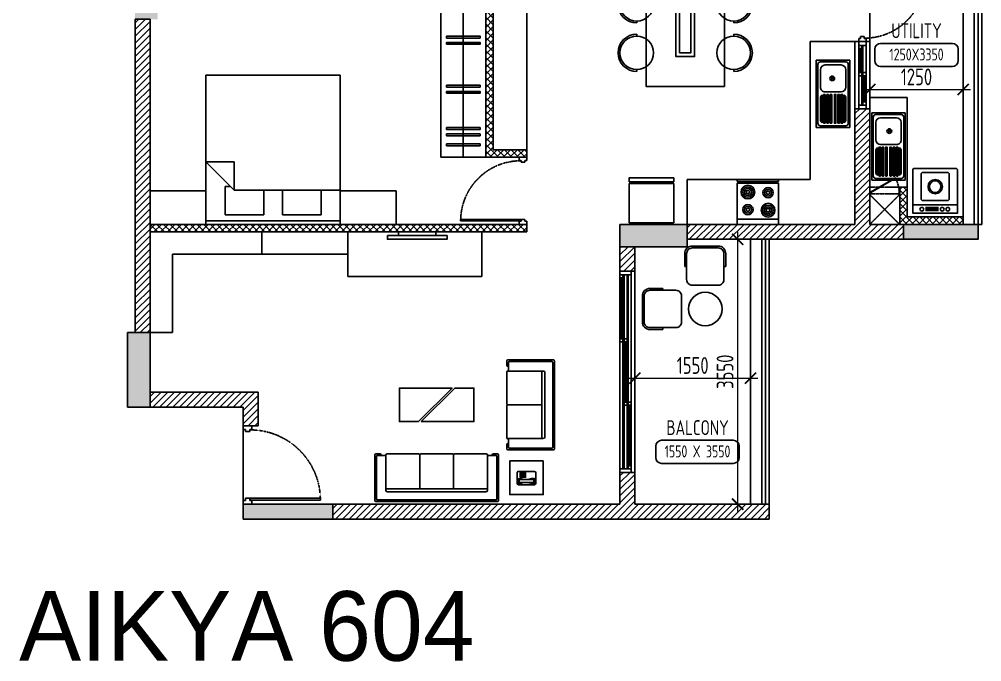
# Model space of a CAD drawing. Header units: millimetres. Extents: x -92307 to 258096, y -47434 to 112633.
# Drawn here: x 203865 to 216768, y -22061 to -13448 of the extents above; entities that cross this region are included whole.
import ezdxf
from ezdxf.enums import TextEntityAlignment as Align

# ---------------------------------------------------------------- set-up
doc = ezdxf.new("R2010")
doc.units = ezdxf.units.MM
doc.header["$LTSCALE"] = 10
doc.header["$PDMODE"] = 35
doc.header["$PDSIZE"] = 500
doc.linetypes.add('DASHED', pattern=[19.05, 12.7, -6.35])
doc.linetypes.add('HIDDEN', pattern=[9.525, 6.35, -3.175])
for name, color, linetype in [('07--DIM-1', 1, 'Continuous'), ('A--BLOCKWALL-1', 9, 'Continuous'), ('A--BLOCKWALL-2', 2, 'Continuous'), ('A--BLOCKWALL-3', 3, 'Continuous'), ('A--BLOCKWALL-HATCH', 8, 'Continuous'), ('A--DOWN', 34, 'Continuous'), ('A--FIXTURE-0', 8, 'Continuous'), ('A--FURNITURE-0', 253, 'Continuous'), ('A--FURNITURE-1', 9, 'Continuous'), ('A--GLAZING-0', 181, 'Continuous'), ('A--HANDRAIL-1', 9, 'Continuous'), ('A--HATCH-1', 8, 'Continuous'), ('A--SANITARY-0', 253, 'Continuous'), ('A--SHAFT-HIDDEN', 9, 'HIDDEN'), ('A--SPACENUMBER', 2, 'Continuous'), ('A--SPACENUMBER-1', 8, 'Continuous'), ('A--SPACEREF', 3, 'Continuous'), ('A--Stucture', 9, 'Continuous'), ('A--TILING-1', 8, 'Continuous'), ('Typical floor Column Centre line$0$X-3rd Floor Column$0$A--COL250', 250, 'Continuous'), ('Typical floor Column Centre line$0$X-3rd Floor Column$0$A--CONCRETE-4', 4, 'Continuous')]:
    doc.layers.add(name, color=color, linetype=linetype)
doc.styles.add('ISO', font='isocp2.shx', dxfattribs={"width": 0.8})
doc.dimstyles.new('A-DIM-100', dxfattribs={"dimscale": 100, "dimtxt": 2.25, "dimasz": 1.5, "dimexe": 1, "dimexo": 0.5, "dimgap": 0, "dimtad": 0, "dimdec": 0, "dimzin": 12, "dimdsep": 46, "dimtxsty": 'ISO', "dimblk": 'ARCHTICK', "dimcen": 1, "dimdle": 1, "dimclrd": 8, "dimclre": 8, "dimclrt": 256, "dimadec": 0, "dimazin": 3, "dimtfac": 1, "dimtdec": 0, "dimtmove": 1, "dimatfit": 2, "dimfxl": 1, "dimtvp": 0.75, "dimtolj": 1, "dimtzin": 12, "dimlwd": 18, "dimlwe": 18, "dimarcsym": 0})
pattern_1 = [(45, (209018.275, -23097.9), (-44.90128, 44.90128), [])]
pattern_2 = [(45, (209018.275, -23097.9), (-44.90128, 44.90128), []), (135, (209018.275, -23097.9), (-44.90128, -44.90128), [])]

# ---------------------------------------------------------------- blocks, each defined once
blk = doc.blocks.new('A$C542B73FF')
at = {"layer": 'A--FURNITURE-0'}
for points in [[(-400, 50), (400, 50), (400, 100), (-400, 100)], [(-250, 0), (250, 0), (250, 50), (-250, 50)]]:
    blk.add_lwpolyline(points, close=True, dxfattribs=at)
blk = doc.blocks.new('A$C7FA855F9')
at = {"layer": 'A--FURNITURE-0', "linetype": 'Continuous'}
for p, q in [((900, 2000), (-900, 2000)), ((-900, 2000), (-900, 0)), ((900, 0), (900, 2000)), ((900, 840), (520, 460)), ((520, 840), (900, 840)), ((520, 460), (520, 840)), ((-900, 460), (520, 460)), ((-645, 460), (-645, 130)), ((-125, 130), (-125, 460)), ((125, 460), (125, 130)), ((645, 510), (570, 510)), ((645, 130), (645, 510)), ((-645, 130), (-125, 130)), ((125, 130), (645, 130)), ((-900, 50), (900, 50)), ((-900, 0), (900, 0))]:
    blk.add_line(p, q, dxfattribs=at)
blk = doc.blocks.new('A$C383732B3')
for p, q in [((275, 250), (275, 275)), ((275, -250), (275, -275))]:
    blk.add_line(p, q)
blk.add_lwpolyline([(275, 275), (100, 275, 0.414214), (0, 175), (0, -175, 0.414214), (100, -275), (275, -275)], format="xyb")
blk.add_lwpolyline([(100, -250), (450, -250, 0.414214), (525, -175), (525, 175, 0.414214), (450, 250), (100, 250, 0.414214), (25, 175), (25, -175, 0.414214)], format="xyb", close=True)
blk = doc.blocks.new('A$C337B3EF4')
for p, q in [((0, 225), (0, 250)), ((0, -250), (0, -225))]:
    blk.add_line(p, q)
blk.add_circle((0, 0), 225)
blk.add_arc((0, 0), 250, 270, 90)
blk = doc.blocks.new('A$C666E5324')
at = {"layer": 'A--FURNITURE-0'}
for points in [[(0, -525), (-1500, -525), (-1500, 525), (0, 525)], [(-400, -125), (-1100, -125), (-1100, 125), (-400, 125)], [(-450, -75), (-1050, -75), (-1050, 75), (-450, 75)]]:
    blk.add_lwpolyline(points, close=True, dxfattribs=at)
at = {"layer": 'A--FURNITURE-0', "xscale": -1, "rotation": 270.000000000004}
for p in [(-1050, 650), (-400, 650)]:
    blk.add_blockref('A$C337B3EF4', p, dxfattribs=at)
at = {"layer": 'A--FURNITURE-0', "rotation": 270.000000000004}
for p in [(-1050, -650), (-400, -650)]:
    blk.add_blockref('A$C337B3EF4', p, dxfattribs=at)
blk = doc.blocks.new('A$C34D21E7E')
at = {"layer": 'A--DOWN'}
for p, q in [((-150, 2450), (-150, -150)), ((-110, 2450), (-110, -150)), ((-95, 2450), (-95, -150)), ((-55, -150), (-55, 2450)), ((-40, -150), (-40, 2450)), ((0, -150), (0, 2450))]:
    blk.add_line(p, q, dxfattribs=at)
for points in [[(-150, 2450), (0, 2450), (0, 2500), (-150, 2500)], [(-40, 2450), (0, 2450), (0, 2410), (-40, 2410)], [(-95, 1590), (-55, 1590), (-55, 1550), (-95, 1550)], [(-40, 1550), (0, 1550), (0, 1590), (-40, 1590)], [(-150, 740), (-110, 740), (-110, 700), (-150, 700)], [(-95, 700), (-55, 700), (-55, 740), (-95, 740)], [(-150, -150), (-110, -150), (-110, -110), (-150, -110)], [(-150, -150), (0, -150), (0, -200), (-150, -200)]]:
    blk.add_lwpolyline(points, close=True, dxfattribs=at)
at = {"layer": 'A--GLAZING-0'}
for p, q in [((-25, 1590), (-25, 2410)), ((-15, 1590), (-15, 2410)), ((-80, 740), (-80, 1550)), ((-70, 740), (-70, 1550)), ((-135, -110), (-135, 700)), ((-125, -110), (-125, 700))]:
    blk.add_line(p, q, dxfattribs=at)
blk = doc.blocks.new('A$C1CBF2325')
at = {"layer": 'A--DOWN'}
for p, q in [((100, 0), (0, 0)), ((0, 0), (0, -42)), ((100, 0), (100, -42)), ((25, -42), (0, -42)), ((25, -42), (25, -67)), ((75, -67), (25, -67)), ((75, -42), (75, -67)), ((75, -42), (100, -42)), ((79, -46), (79, -67)), ((79, -46), (886, -46)), ((79, -67), (886, -67)), ((886, -67), (886, -46)), ((25, -858), (0, -858)), ((0, -900), (0, -858)), ((75, -833), (25, -833)), ((25, -858), (25, -833)), ((75, -858), (75, -833)), ((75, -858), (100, -858)), ((100, -900), (100, -858)), ((100, -900), (0, -900))]:
    blk.add_line(p, q, dxfattribs=at)
at = {"layer": 'A--DOWN', "color": 8, "linetype": 'DASHED', "ltscale": 0.005}
blk.add_arc((79, -46), 807, 269.7319, 358.5291, dxfattribs=at)
blk = doc.blocks.new('A$C35654C4B')
at = {"layer": 'A--BLOCKWALL-1'}
for p, q in [((-900, 200), (0, 200)), ((-900, 0), (0, 0))]:
    blk.add_line(p, q, dxfattribs=at)
at = {"layer": 'A--DOWN'}
for p, q in [((-50, 150), (-850, 150)), ((-50, 107), (-850, 107)), ((-850, 50), (-50, 50)), ((-50, 93), (-807, 93))]:
    blk.add_line(p, q, dxfattribs=at)
for points in [[(-850, 50), (-850, 150), (-900, 150), (-900, 50)], [(-416, 107), (-416, 150), (-459, 150), (-459, 107)], [(-50, 107), (-50, 150), (-93, 150), (-93, 107)], [(-50, 50), (-50, 150), (0, 150), (0, 50)], [(-807, 50), (-807, 93), (-850, 93), (-850, 50)], [(-416, 50), (-416, 93), (-459, 93), (-459, 50)]]:
    blk.add_lwpolyline(points, close=True, dxfattribs=at)
at = {"layer": 'A--GLAZING-0'}
for p, q in [((-416, 136), (-93, 136)), ((-807, 78), (-459, 78)), ((-807, 64), (-459, 64)), ((-416, 122), (-93, 122))]:
    blk.add_line(p, q, dxfattribs=at)
blk = doc.blocks.new('A$C47D60FF3')
at = {"layer": 'A--FIXTURE-0'}
blk.add_lwpolyline([(-0.075, 0.6), (-0.075, 0), (-0.6, 0), (-0.6, 0.6)], close=True, dxfattribs=at)
blk.add_lwpolyline([(-0.05, 0.6), (-0.05, 0), (0, 0), (0, 0.6), (-0.05, 0.6)], dxfattribs=at)
blk = doc.blocks.new('SPACE')
at = {"layer": 'A--SPACENUMBER-1'}
blk.add_lwpolyline([(-600, 0), (600, 0, 0.414213562), (700, 100), (700, 288.5, 0.414213562), (600, 388.5), (-600, 388.5, 0.414213562), (-700, 288.5), (-700, 100, 0.414213562), (-600, 0, -0.052514465)], format="xyb", dxfattribs=at)
at = {"layer": 'A--SPACENUMBER', "style": 'ISO', "width": 0.8, "flags": 4}
blk.add_attdef('01', text='', height=250, dxfattribs=at).set_placement((0.455, 202.41), align=Align.MIDDLE)
at = {"layer": 'A--SPACEREF', "style": 'ISO', "width": 0.8, "flags": 4}
blk.add_attdef('S', text='', height=300, dxfattribs=at).set_placement((1.35, 474.975), align=Align.CENTER)
blk = doc.blocks.new('A$C2D7D56F7')
at = {"layer": 'A--FIXTURE-0'}
for p, q in [((-0.3, -0.113), (0.3, -0.113)), ((-0.044, -0.037), (0.131, -0.037)), ((-0.044, -0.056), (0.131, -0.056)), ((-0.044, -0.074), (0.131, -0.074))]:
    blk.add_line(p, q, dxfattribs=at)
blk.add_lwpolyline([(0.3, -0.575, -0.414214), (0.275, -0.6), (-0.275, -0.6, -0.414214), (-0.3, -0.575), (-0.3, 0), (0.3, 0)], format="xyb", close=True, dxfattribs=at)
blk.add_lwpolyline([(-0.173, -0.168), (0.173, -0.168), (0.189, -0.184), (0.189, -0.531), (0.173, -0.546), (-0.173, -0.546), (-0.189, -0.531), (-0.189, -0.184)], close=True, dxfattribs=at)
for centre, radius in [((-0.169, -0.052), 0.025), ((-0.095, -0.052), 0.025), ((0.178, -0.052), 0.025), ((-0.001, -0.355), 0.0964), ((-0.001, -0.355), 0.0776)]:
    blk.add_circle(centre, radius, dxfattribs=at)
blk = doc.blocks.new('A$C321E12B3')
at = {"layer": 'A--SANITARY-0', "ltscale": 5}
for p, q in [((-0.9, 0.45), (0, 0.45)), ((-0.9, 0), (-0.9, 0.45)), ((-0.879, 0.055), (-0.879, 0.395)), ((-0.845, 0.429), (-0.055, 0.429)), ((-0.774, 0.395), (-0.54, 0.395)), ((-0.404, 0.394), (-0.094, 0.394)), ((-0.021, 0.395), (-0.021, 0.055)), ((0, 0.45), (0, 0)), ((-0.837, 0.118), (-0.837, 0.332)), ((-0.477, 0.332), (-0.477, 0.118)), ((-0.443, 0.335), (-0.443, 0.348)), ((-0.443, 0.293), (-0.443, 0.306)), ((-0.443, 0.246), (-0.443, 0.259)), ((-0.439, 0.352), (-0.059, 0.352)), ((-0.059, 0.331), (-0.439, 0.331)), ((-0.439, 0.31), (-0.059, 0.31)), ((-0.059, 0.289), (-0.439, 0.289)), ((-0.439, 0.263), (-0.059, 0.263)), ((-0.063, 0.373), (-0.435, 0.373)), ((-0.055, 0.348), (-0.055, 0.335)), ((-0.055, 0.306), (-0.055, 0.293)), ((-0.055, 0.259), (-0.055, 0.246)), ((-0.443, 0.204), (-0.443, 0.191)), ((-0.443, 0.157), (-0.443, 0.144)), ((-0.059, 0.242), (-0.439, 0.242)), ((-0.059, 0.208), (-0.439, 0.208)), ((-0.439, 0.187), (-0.059, 0.187)), ((-0.059, 0.161), (-0.439, 0.161)), ((-0.439, 0.14), (-0.059, 0.14)), ((-0.055, 0.191), (-0.055, 0.204)), ((-0.055, 0.144), (-0.055, 0.157)), ((0, 0), (-0.9, 0)), ((-0.055, 0.021), (-0.845, 0.021)), ((-0.54, 0.055), (-0.774, 0.055)), ((-0.443, 0.115), (-0.443, 0.102)), ((-0.059, 0.119), (-0.439, 0.119)), ((-0.439, 0.098), (-0.059, 0.098)), ((-0.063, 0.077), (-0.435, 0.077)), ((-0.404, 0.056), (-0.094, 0.056)), ((-0.055, 0.102), (-0.055, 0.115))]:
    blk.add_line(p, q, dxfattribs=at)
at = {"layer": 'A--SANITARY-0'}
blk.add_line((-0.9, 0.45), (0, 0.45), dxfattribs=at)
at = {"layer": 'A--SANITARY-0', "ltscale": 5, "extrusion": (0, 0, -1)}
for centre, major_axis, start_param, end_param in [((-0.845, 0.395), (-0.0238, 0.0238), 5.497787, 7.068583), ((-0.774, 0.332), (0.0446, 0.0446), 3.926991, 5.497787), ((-0.54, 0.332), (0.0446, 0.0446), -0.785398, 0.785398), ((-0.393, 0.345), (-0.0357, 0.0357), 6.090163, 6.844508), ((-0.105, 0.345), (-0.0357, 0.0357), 1.009473, 1.763819), ((-0.055, 0.395), (-0.0238, 0.0238), 0.785398, 2.356194), ((-0.439, 0.348), (0.00297, 0.00297), 3.926991, 5.497787), ((-0.439, 0.335), (-0.00297, 0.00297), 3.926991, 5.497787), ((-0.439, 0.306), (-0.00297, 0.00297), 5.497787, 7.068583), ((-0.439, 0.293), (-0.00297, 0.00297), 3.926991, 5.497787), ((-0.059, 0.348), (0.00297, 0.00297), -0.785398, 0.785398), ((-0.059, 0.335), (-0.00297, 0.00297), 2.356194, 3.926991), ((-0.059, 0.306), (0.00297, 0.00297), -0.785398, 0.785398), ((-0.059, 0.293), (-0.00297, 0.00297), 2.356194, 3.926991), ((-0.657, 0.214), (0.0223, 0.0223), 0.785398, 7.068583), ((-0.657, 0.214), (0.0112, 0.0112), 0.785398, 7.068583), ((-0.657, 0.214), (0.00743, 0.00743), 0.785398, 7.068583), ((-0.439, 0.204), (0.00297, 0.00297), 3.926991, 5.497787), ((-0.439, 0.191), (-0.00297, 0.00297), 3.926991, 5.497787), ((-0.439, 0.157), (0.00297, 0.00297), 3.926991, 5.497787), ((-0.439, 0.144), (0.00297, 0.00297), 2.356194, 3.926991), ((-0.059, 0.204), (0.00297, 0.00297), -0.785398, 0.785398), ((-0.059, 0.191), (-0.00297, 0.00297), 2.356194, 3.926991), ((-0.059, 0.157), (0.00297, 0.00297), -0.785398, 0.785398), ((-0.059, 0.144), (-0.00297, 0.00297), 2.356194, 3.926991), ((-0.845, 0.055), (0.0238, 0.0238), 2.356194, 3.926991), ((-0.774, 0.118), (-0.0446, 0.0446), 3.926991, 5.497787), ((-0.54, 0.118), (-0.0446, 0.0446), 2.356194, 3.926991), ((-0.439, 0.115), (0.00297, 0.00297), 3.926991, 5.497787), ((-0.439, 0.102), (0.00297, 0.00297), 2.356194, 3.926991), ((-0.393, 0.105), (-0.0357, 0.0357), 4.151066, 4.905412), ((-0.105, 0.105), (-0.0357, 0.0357), 2.94857, 3.702916), ((-0.059, 0.115), (0.00297, 0.00297), -0.785398, 0.785398), ((-0.059, 0.102), (-0.00297, 0.00297), 2.356194, 3.926991), ((-0.055, 0.055), (-0.0238, 0.0238), 2.356194, 3.926991)]:
    blk.add_ellipse(centre, major_axis=major_axis, ratio=1, start_param=start_param, end_param=end_param, dxfattribs=at)
at = {"layer": 'A--SANITARY-0', "ltscale": 5}
for centre, major_axis, start_param, end_param in [((-0.439, 0.259), (-0.00297, -0.00297), 3.926991, 5.497787), ((-0.059, 0.259), (-0.00297, -0.00297), 2.356194, 3.926991), ((-0.439, 0.246), (0.00297, -0.00297), 3.926991, 5.497787), ((-0.059, 0.246), (0.00297, -0.00297), -0.785398, 0.785398)]:
    blk.add_ellipse(centre, major_axis=major_axis, ratio=1, start_param=start_param, end_param=end_param, dxfattribs=at)
blk = doc.blocks.new('A$C4DFF75E1')
at = {"layer": 'A--DOWN'}
for p, q in [((9, 25), (0, 25)), ((0, 25), (0, 0)), ((0, 0), (12, 0)), ((9, 15, 0), (9, 25, 0)), ((12, 15, 0), (9, 15, 0)), ((12, 15, 0), (12, 0, 0)), ((12, 15, 0), (12, 0, 0)), ((12, 0), (12, 15)), ((438, 15, 0), (438, 0, 0)), ((438, 15, 0), (438, 0, 0)), ((438, 15, 0), (441, 15, 0)), ((438, 0), (438, 15)), ((450, 0), (438, 0)), ((441, 15, 0), (441, 25, 0)), ((441, 25), (450, 25)), ((450, 25), (450, 0))]:
    blk.add_line(p, q, dxfattribs=at)
blk.add_lwpolyline([(14, 18), (388, 234), (385, 240), (11, 24)], close=True, dxfattribs=at)
blk.add_circle((10, 24, 0), 0.781, dxfattribs=at)
at = {"layer": 'A--DOWN', "color": 8, "linetype": 'DASHED', "ltscale": 0.003}
blk.add_arc((-37, 15, 0), 478, 0, 27.2936, dxfattribs=at)
blk = doc.blocks.new('_ArchTick')
at = {"color": 0, "const_width": 0.15}
blk.add_lwpolyline([(-0.5, -0.5), (0.5, 0.5)], dxfattribs=at)
blk = doc.blocks.new('*D350')
at = {"layer": '07--DIM-1', "color": 8, "lineweight": 18}
for p, q in [((212118, -18533), (212118, -18158)), ((213668, -18533), (213668, -18158)), ((212018, -18258), (213768, -18258))]:
    blk.add_line(p, q, dxfattribs=at)
at = {"layer": 'Defpoints', "color": 0}
for p in [(213668, -18258), (212118, -18583), (213668, -18583)]:
    blk.add_point(p, dxfattribs=at)
at = {"layer": '07--DIM-1', "color": 8, "lineweight": 18, "xscale": 150, "yscale": 150, "zscale": 150, "rotation": 180}
blk.add_blockref('_ArchTick', (212118, -18258), dxfattribs=at)
at = {"layer": '07--DIM-1', "color": 8, "lineweight": 18, "xscale": 150, "yscale": 150, "zscale": 150}
blk.add_blockref('_ArchTick', (213668, -18258), dxfattribs=at)
at = {"layer": '07--DIM-1', "insert": (212893, -18089), "char_height": 225, "attachment_point": 5, "style": 'ISO'}
blk.add_mtext('\\A1;1550', dxfattribs=at)
blk = doc.blocks.new('*D351')
at = {"layer": '07--DIM-1', "color": 8, "lineweight": 18}
for p, q in [((213496, -16298), (213496, -20048)), ((213618, -16398), (213396, -16398)), ((213618, -19948), (213396, -19948))]:
    blk.add_line(p, q, dxfattribs=at)
at = {"layer": 'Defpoints', "color": 0}
for p in [(213668, -16398), (213496, -19948), (213668, -19948)]:
    blk.add_point(p, dxfattribs=at)
at = {"layer": '07--DIM-1', "color": 8, "lineweight": 18, "xscale": 150, "yscale": 150, "zscale": 150}
for p, rotation in [((213496, -16398), 90), ((213496, -19948), 270)]:
    blk.add_blockref('_ArchTick', p, dxfattribs=dict(at, rotation=rotation))
at = {"layer": '07--DIM-1', "insert": (213327, -18173), "char_height": 225, "attachment_point": 5, "rotation": 90, "style": 'ISO'}
blk.add_mtext('\\A1;3550', dxfattribs=at)
blk = doc.blocks.new('*D355')
at = {"layer": '07--DIM-1', "color": 8, "lineweight": 18}
for p, q in [((215268, -14436), (215268, -14290)), ((216518, -14436), (216518, -14290)), ((215168, -14390), (216618, -14390))]:
    blk.add_line(p, q, dxfattribs=at)
at = {"layer": 'Defpoints', "color": 0}
for p in [(216518, -14390), (215268, -14486), (216518, -14486)]:
    blk.add_point(p, dxfattribs=at)
at = {"layer": '07--DIM-1', "color": 8, "lineweight": 18, "xscale": 150, "yscale": 150, "zscale": 150, "rotation": 180}
blk.add_blockref('_ArchTick', (215268, -14390), dxfattribs=at)
at = {"layer": '07--DIM-1', "color": 8, "lineweight": 18, "xscale": 150, "yscale": 150, "zscale": 150}
blk.add_blockref('_ArchTick', (216518, -14390), dxfattribs=at)
at = {"layer": '07--DIM-1', "insert": (215893, -14221), "char_height": 225, "attachment_point": 5, "style": 'ISO'}
blk.add_mtext('\\A1;1250', dxfattribs=at)
blk = doc.blocks.new('A$C59C96D1E')
at = {"linetype": 'Continuous'}
for p, q in [((-2.74, 0), (2.74, 0)), ((-3.49, -9.09), (-3.49, -0.75)), ((-2.75, -0.99), (-2.75, -2.2)), ((-2.26, -1.48), (-2.26, -8.35)), ((-0.79, -0.49), (-2.25, -0.49)), ((-1.76, -0.98), (-1.28, -0.98)), ((-0.78, -8.35), (-0.78, -1.48)), ((-0.29, -2.2), (-0.29, -0.99)), ((3.49, -0.75), (3.49, -9.09)), ((-2.75, -8.84), (-2.75, -7.63)), ((2.74, -9.84), (-2.74, -9.84)), ((-0.79, -9.34), (-2.25, -9.34)), ((-1.76, -8.85), (-1.28, -8.85)), ((-0.29, -7.63), (-0.29, -8.84))]:
    blk.add_line(p, q, dxfattribs=at)
for points in [[(0.45, -5.87), (0.45, -5.37), (0.95, -5.37), (0.95, -5.87)], [(0.45, -6.47), (0.45, -5.97), (0.95, -5.97), (0.95, -6.47)], [(0.45, -7.06), (0.45, -6.56), (0.95, -6.56), (0.95, -7.06)], [(0.45, -7.66), (0.45, -7.16), (0.95, -7.16), (0.95, -7.66)], [(0.45, -8.26), (0.95, -8.26), (0.95, -7.76), (0.45, -7.76)], [(1.05, -5.87), (1.05, -5.37), (1.55, -5.37), (1.55, -5.87)], [(1.05, -6.47), (1.05, -5.97), (1.55, -5.97), (1.55, -6.47)], [(1.05, -7.06), (1.05, -6.56), (1.55, -6.56), (1.55, -7.06)], [(1.05, -7.66), (1.05, -7.16), (1.55, -7.16), (1.55, -7.66)], [(1.05, -8.26), (1.55, -8.26), (1.55, -7.76), (1.05, -7.76)], [(1.64, -5.87), (1.64, -5.37), (2.14, -5.37), (2.14, -5.87)], [(1.64, -6.47), (1.64, -5.97), (2.14, -5.97), (2.14, -6.47)], [(1.64, -7.06), (1.64, -6.56), (2.14, -6.56), (2.14, -7.06)], [(1.64, -7.66), (1.64, -7.16), (2.14, -7.16), (2.14, -7.66)], [(1.64, -8.26), (2.14, -8.26), (2.14, -7.76), (1.64, -7.76)], [(2.24, -5.87), (2.24, -5.37), (2.74, -5.37), (2.74, -5.87)], [(2.24, -6.47), (2.24, -5.97), (2.74, -5.97), (2.74, -6.47)], [(2.24, -7.06), (2.24, -6.56), (2.74, -6.56), (2.74, -7.06)], [(2.24, -7.66), (2.24, -7.16), (2.74, -7.16), (2.74, -7.66)], [(2.24, -8.26), (2.74, -8.26), (2.74, -7.76), (2.24, -7.76)]]:
    blk.add_lwpolyline(points, close=True)
for centre, radius, start, end in [((-2.74, -0.75), 0.75, 90, 180), ((2.74, -0.75), 0.75, 0, 90), ((-2.25, -0.99), 0.5, 90, 180), ((-2.25, -2.2), 0.5, 180, 270), ((-1.76, -1.48), 0.5, 90, 180), ((-1.28, -1.48), 0.5, 0, 90), ((-0.79, -0.99), 0.5, 0, 90), ((-0.79, -2.2), 0.5, 270, 0), ((-2.74, -9.09), 0.75, 180, 270), ((-2.25, -7.63), 0.5, 90, 180), ((-2.25, -8.84), 0.5, 180, 270), ((-1.76, -8.35), 0.5, 180, 270), ((-1.28, -8.35), 0.5, 270, 0), ((-0.79, -7.63), 0.5, 0, 90), ((-0.79, -8.84), 0.5, 270, 0), ((2.74, -9.09), 0.75, 270, 0)]:
    blk.add_arc(centre, radius, start, end, dxfattribs=at)
for centre, start, end in [((-30.22, -7.51), 358.28, 10.8919), ((27.18, -7.51), 169.1081, 181.72)]:
    blk.add_arc(centre, 27.97, start, end)
blk = doc.blocks.new('A$C6B576318')
at = {"layer": 'A--FURNITURE-0'}
for p, q in [((-975, 13), (-975, 736)), ((-888, 749), (-963, 749)), ((-950, 38), (-950, 711)), ((-813, 724), (-938, 724)), ((-875, 724), (-875, 736)), ((-800, 711), (-800, 736)), ((-800, 175), (-800, 711)), ((-788, 749), (-279, 749)), ((-267, 736), (-267, 200)), ((-254, 749), (254, 749)), ((267, 736), (267, 200)), ((279, 749), (788, 749)), ((800, 711), (800, 736)), ((800, 175), (800, 711)), ((813, 724), (938, 724)), ((875, 724), (875, 736)), ((888, 749), (963, 749)), ((950, 38), (950, 711)), ((975, 13), (975, 736)), ((-800, 200), (800, 200)), ((-963, 0), (963, 0)), ((-938, 25), (938, 25)), ((-775, 150), (775, 150))]:
    blk.add_line(p, q, dxfattribs=at)
for centre, radius, start, end in [((-963, 736), 12.5, 90, 180), ((-938, 711), 12.5, 90, 180), ((-888, 736), 12.5, 0, 90), ((-813, 711), 12.5, 0, 90), ((-788, 736), 12.5, 90, 180), ((-279, 736), 12.5, 0, 90), ((-254, 736), 12.5, 90, 180), ((254, 736), 12.5, 0, 90), ((279, 736), 12.5, 90, 180), ((788, 736), 12.5, 0, 90), ((813, 711), 12.5, 90, 180), ((888, 736), 12.5, 90, 180), ((938, 711), 12.5, 0, 90), ((963, 736), 12.5, 0, 90), ((-775, 175), 25, 180, 270), ((775, 175), 25, 270, 0), ((-963, 13), 12.5, 180, 270), ((-938, 38), 12.5, 180, 270), ((938, 38), 12.5, 270, 0), ((963, 13), 12.5, 270, 0)]:
    blk.add_arc(centre, radius, start, end, dxfattribs=at)
blk = doc.blocks.new('A$C64853205')
at = {"layer": 'A--FURNITURE-0'}
for p, q in [((-708, 13), (-708, 736)), ((-621, 749), (-696, 749)), ((-683, 38), (-683, 711)), ((-546, 724), (-671, 724)), ((-608, 724), (-608, 736)), ((-533, 711), (-533, 736)), ((-533, 175), (-533, 711)), ((-521, 749), (-12, 749)), ((0, 736), (0, 200)), ((13, 749), (521, 749)), ((533, 736), (533, 175)), ((546, 724), (671, 724)), ((608, 724), (608, 736)), ((621, 749), (696, 749)), ((683, 38), (683, 711)), ((708, 13), (708, 736)), ((-533, 200), (533, 200)), ((-696, 0), (696, 0)), ((-671, 25), (671, 25)), ((-508, 150), (508, 150))]:
    blk.add_line(p, q, dxfattribs=at)
for centre, radius, start, end in [((-696, 736), 12.5, 90, 180), ((-671, 711), 12.5, 90, 180), ((-621, 736), 12.5, 0, 90), ((-546, 711), 12.5, 0, 90), ((-521, 736), 12.5, 90, 180), ((-12, 736), 12.5, 0, 90), ((13, 736), 12.5, 90, 180), ((521, 736), 12.5, 0, 90), ((546, 711), 12.5, 90, 180), ((621, 736), 12.5, 90, 180), ((671, 711), 12.5, 0, 90), ((696, 736), 12.5, 0, 90), ((-508, 175), 25, 180, 270), ((508, 175), 25, 270, 0), ((-696, 13), 12.5, 180, 270), ((-671, 38), 12.5, 180, 270), ((671, 38), 12.5, 270, 0), ((696, 13), 12.5, 270, 0)]:
    blk.add_arc(centre, radius, start, end, dxfattribs=at)
blk = doc.blocks.new('A$C06896976')
at = {"layer": 'A--FIXTURE-0'}
for p, q in [((0, 0.6), (-0.6, 0.6)), ((-0.6, 0.6), (-0.6, 0)), ((-0.525, 0.6), (-0.525, 0)), ((0, 0), (0, 0.6)), ((0.05, 0.6), (0.025, 0.6)), ((0.025, 0.6), (0.025, 0)), ((0.05, 0), (0.05, 0.6)), ((0, 0.525), (0.025, 0.525)), ((0.025, 0.475), (0, 0.475)), ((-0.6, 0), (0, 0)), ((0.025, 0.125), (0, 0.125)), ((0, 0.075), (0.025, 0.075)), ((0.025, 0), (0.05, 0))]:
    blk.add_line(p, q, dxfattribs=at)
for centre, major_axis, start_param, end_param in [((-0.394, 0.446), (0.0707, 0.0707), 0.785398, 7.068583), ((-0.394, 0.446), (0.053, 0.053), 0.785398, 7.068583), ((-0.394, 0.446), (0.0354, 0.0354), 0.785398, 7.068583), ((-0.394, 0.446), (0.0177, 0.0177), 0.785398, 7.068583), ((-0.139, 0.446), (-0.053, 0.053), -0.785398, 5.497787), ((-0.139, 0.446), (-0.0354, 0.0354), -0.785398, 5.497787), ((-0.139, 0.446), (0.0177, 0.0177), 0.785398, 7.068583), ((-0.386, 0.154), (0.053, -0.053), -0.785398, 5.497787), ((-0.386, 0.154), (0.0354, -0.0354), -0.785398, 5.497787), ((-0.386, 0.154), (-0.0177, -0.0177), 0.785398, 7.068583), ((-0.131, 0.154), (-0.0707, -0.0707), 0.785398, 7.068583), ((-0.131, 0.154), (-0.053, -0.053), 0.785398, 7.068583), ((-0.131, 0.154), (-0.0354, -0.0354), 0.785398, 7.068583), ((-0.131, 0.154), (-0.0177, -0.0177), 0.785398, 7.068583)]:
    blk.add_ellipse(centre, major_axis=major_axis, ratio=1, start_param=start_param, end_param=end_param, dxfattribs=at)

msp = doc.modelspace()

# ---------------------------------------------------------------- hatches: boundary and pattern name
at = {"layer": 'A--BLOCKWALL-HATCH'}
h = msp.add_hatch(dxfattribs=at)
h.set_pattern_fill('ANSI37', color=256, scale=20, style=0)
h.set_pattern_definition(pattern_2)
h.paths.add_polyline_path([(210918.3, -11172.9), (211018.3, -11172.9), (211018.3, -12847.9), (210218.3, -12847.9), (210218.3, -13972.9), (210218.3, -14072.9), (210218.3, -15197.9), (210668.3, -15197.9), (210668.3, -15297.9), (210118.3, -15297.9), (210118.3, -12847.9), (209168.3, -12847.9), (209168.3, -12747.9), (210918.3, -12747.9)])
h = msp.add_hatch(dxfattribs=at)
h.set_pattern_fill('ANSI37', color=256, scale=20, style=0)
h.set_pattern_definition([(45, (209018.275, -23097.9), (-44.90128, 44.90128), []), (135, (209018.275, -23097.9), (-44.90128, -44.90128), [])])
h.paths.add_polyline_path([(215668.3, -15697.9), (215668.3, -16197.9), (216518.3, -16197.9), (216518.3, -16097.9), (215768.3, -16097.9), (215768.3, -15697.9)])
h = msp.add_hatch(dxfattribs=at)
h.set_pattern_fill('ANSI37', color=256, scale=20, style=0)
h.set_pattern_definition(pattern_2)
h.paths.add_polyline_path([(205618.3, -16297.9), (205618.3, -16197.9), (210668.3, -16197.9), (210668.3, -16297.9)])
at = {"layer": 'A--HATCH-1'}
h = msp.add_hatch(dxfattribs=at)
h.set_pattern_fill('ANSI31', color=256, scale=20, style=0)
h.set_pattern_definition(pattern_1)
h.paths.add_polyline_path([(205418.3, -17647.9), (205618.3, -17647.9), (205618.3, -13447.9), (205418.3, -13447.9)])
h = msp.add_hatch(dxfattribs=at)
h.set_pattern_fill('ANSI31', color=256, scale=20, style=0)
h.set_pattern_definition(pattern_1)
h.paths.add_polyline_path([(215068.3, -14647.9), (215268.3, -14647.9), (215268.3, -16197.9), (215718.3, -16197.9), (215718.3, -16397.9), (212818.3, -16397.9), (212818.3, -16197.9), (215068.3, -16197.9)])
h = msp.add_hatch(dxfattribs=at)
h.set_pattern_fill('ANSI31', color=256, scale=20, style=0)
h.set_pattern_definition(pattern_1)
h.paths.add_polyline_path([(211918.3, -16497.9), (212118.3, -16497.9), (212118.3, -16822.9), (211918.3, -16822.9)])
h = msp.add_hatch(dxfattribs=at)
h.set_pattern_fill('ANSI31', color=256, scale=20, style=0)
h.set_pattern_definition(pattern_1)
h.paths.add_polyline_path([(207068.3, -18897.9), (206868.3, -18897.9), (206868.3, -18647.9), (205618.3, -18647.9), (205618.3, -18447.9), (207068.3, -18447.9)])
h = msp.add_hatch(dxfattribs=at)
h.set_pattern_fill('ANSI31', color=256, scale=20, style=0)
h.set_pattern_definition(pattern_1)
h.paths.add_polyline_path([(211918.3, -19522.9), (212118.3, -19522.9), (212118.3, -19947.9), (213918.3, -19947.9), (213918.3, -20147.9), (208068.3, -20147.9), (208068.3, -19947.9), (211918.3, -19947.9)])
at = {"layer": 'Typical floor Column Centre line$0$X-3rd Floor Column$0$A--COL250'}
h = msp.add_hatch(color=256, dxfattribs=at)
h.dxf.hatch_style = 1
h.paths.add_polyline_path([(205718.3, -12847.9), (206318.3, -12847.9), (206318.3, -12547.9), (205418.3, -12547.9), (205418.3, -13447.9), (205718.3, -13447.9)])
h = msp.add_hatch(color=256, dxfattribs=at)
h.dxf.hatch_style = 1
h.paths.add_polyline_path([(211918.3, -16197.9), (212818.3, -16197.9), (212818.3, -16497.9), (211918.3, -16497.9)])
h = msp.add_hatch(color=256, dxfattribs=at)
h.dxf.hatch_style = 1
h.paths.add_polyline_path([(215718.3, -16197.9), (216718.3, -16197.9), (216718.3, -16397.9), (215718.3, -16397.9)])
h = msp.add_hatch(color=256, dxfattribs=at)
h.dxf.hatch_style = 1
h.paths.add_polyline_path([(205318.3, -18647.9), (205318.3, -17647.9), (205618.3, -17647.9), (205618.3, -18647.9)])
h = msp.add_hatch(color=256, dxfattribs=at)
h.dxf.hatch_style = 1
h.paths.add_polyline_path([(206868.3, -19947.9), (208068.3, -19947.9), (208068.3, -20147.9), (206868.3, -20147.9)])

# ---------------------------------------------------------------- linework, layer by layer
at = {"layer": 'A--BLOCKWALL-1'}
for p, q in [((216518.3, -12847.9), (216518.3, -16197.9)), ((215068.3, -13747.9), (215268.3, -13747.9)), ((213668.3, -16397.9), (213668.3, -19947.9))]:
    msp.add_line(p, q, dxfattribs=at)
at = {"layer": 'A--BLOCKWALL-2'}
for p, q in [((210118.3, -15297.9), (210118.3, -12847.9)), ((210218.3, -13972.9), (210218.3, -12847.9)), ((210218.3, -14072.9), (210218.3, -13972.9)), ((210218.3, -15197.9), (210218.3, -14072.9)), ((210218.3, -15197.9), (210668.3, -15197.9)), ((210668.3, -15297.9), (210668.3, -15197.9)), ((210118.3, -15297.9), (210668.3, -15297.9)), ((215668.3, -15697.9), (215668.3, -16197.9)), ((215768.3, -15697.9), (215668.3, -15697.9)), ((215768.3, -15697.9), (215768.3, -16097.9)), ((215768.3, -16097.9), (216518.3, -16097.9)), ((216518.3, -16097.9), (216518.3, -16197.9)), ((205418.3, -16297.9), (205418.3, -16197.9)), ((205618.3, -16197.9), (210668.3, -16197.9)), ((205618.3, -16297.9), (205618.3, -16197.9)), ((210668.3, -16297.9), (210668.3, -16197.9)), ((215668.3, -16197.9), (216518.3, -16197.9)), ((205618.3, -16297.9), (210668.3, -16297.9)), ((207968.3, -20147.9), (208068.3, -20147.9)), ((208793.3, -20147.9), (208893.3, -20147.9))]:
    msp.add_line(p, q, dxfattribs=at)
at = {"layer": 'A--BLOCKWALL-3'}
for p, q in [((205418.3, -17647.9), (205418.3, -13447.9)), ((205418.3, -13447.9), (205618.3, -13447.9)), ((205618.3, -17647.9), (205618.3, -13447.9)), ((215068.3, -14647.9), (215068.3, -16197.9)), ((215068.3, -14647.9), (215268.3, -14647.9)), ((215268.3, -14647.9), (215268.3, -16197.9)), ((212818.3, -16197.9), (212818.3, -16397.9)), ((212818.3, -16197.9), (215068.3, -16197.9)), ((215268.3, -16197.9), (215718.3, -16197.9)), ((215718.3, -16197.9), (215718.3, -16397.9)), ((211918.3, -16497.9), (211918.3, -16822.9)), ((211918.3, -16497.9), (212118.3, -16497.9)), ((212118.3, -16497.9), (212118.3, -16822.9)), ((212818.3, -16397.9), (215718.3, -16397.9)), ((211918.3, -16822.9), (212118.3, -16822.9)), ((205418.3, -17647.9), (205618.3, -17647.9)), ((205318.3, -18647.9), (205318.3, -18447.9)), ((205618.3, -18647.9), (205618.3, -18447.9)), ((207068.3, -18447.9), (205618.3, -18447.9)), ((207068.3, -18897.9), (207068.3, -18447.9)), ((206868.3, -18647.9), (205618.3, -18647.9)), ((206868.3, -18897.9), (206868.3, -18647.9)), ((207068.3, -18897.9), (206868.3, -18897.9)), ((211918.3, -19522.9), (211918.3, -19947.9)), ((211918.3, -19522.9), (212118.3, -19522.9)), ((212118.3, -19522.9), (212118.3, -19947.9)), ((208068.3, -19947.9), (208068.3, -20147.9)), ((211118.3, -19947.9), (208068.3, -19947.9)), ((211118.3, -19947.9), (211918.3, -19947.9)), ((212118.3, -19947.9), (213918.3, -19947.9)), ((211118.3, -20147.9), (208068.3, -20147.9)), ((211118.3, -20147.9), (213918.3, -20147.9))]:
    msp.add_line(p, q, dxfattribs=at)
at = {"layer": 'A--FIXTURE-0'}
for p, q in [((214468.3, -13747.9), (214468.3, -15597.9)), ((215068.3, -13747.9), (214468.3, -13747.9)), ((215768.3, -14497.9), (215268.3, -14497.9)), ((215768.3, -15697.9), (215768.3, -14497.9)), ((212818.3, -15597.9), (214468.3, -15597.9)), ((212818.3, -16197.9), (212818.3, -15597.9))]:
    msp.add_line(p, q, dxfattribs=at)
at = {"layer": 'A--FURNITURE-0'}
for p, q in [((210668.3, -15197.9), (210668.3, -12847.9)), ((206368.3, -15747.9), (205618.3, -15747.9)), ((208168.3, -15747.9), (208918.3, -15747.9)), ((208918.3, -15747.9), (208918.3, -16197.9)), ((207118.3, -16597.9), (207118.3, -16297.9)), ((208268.3, -16297.9), (208268.3, -16897.9)), ((210068.3, -16297.9), (210068.3, -16897.9)), ((205918.3, -17647.9), (205918.3, -16597.9)), ((205918.3, -16597.9), (208268.3, -16597.9)), ((208268.3, -16897.9), (210068.3, -16897.9)), ((205618.3, -17647.9), (205918.3, -17647.9))]:
    msp.add_line(p, q, dxfattribs=at)
at = {"layer": 'A--FURNITURE-0', "elevation": 0}
for points in [[(209218.3, -18842), (209668.3, -18392), (208961, -18392), (208961, -18842)], [(209253.7, -18842), (209961, -18842), (209961, -18392), (209703.7, -18392)], [(210889.8, -19369.1), (210439.8, -19369.1), (210439.8, -19819.1), (210889.8, -19819.1)]]:
    msp.add_lwpolyline(points, close=True, dxfattribs=at)
at = {"layer": 'A--FURNITURE-0'}
msp.add_circle((213061.5, -17331.5), 225, dxfattribs=at)
at = {"layer": 'A--FURNITURE-1'}
for p, q in [((209518.3, -15297.9), (209518.3, -12847.9)), ((209818.3, -15297.9), (209818.3, -12847.9)), ((210118.3, -15297.9), (209518.3, -15297.9))]:
    msp.add_line(p, q, dxfattribs=at)
at = {"layer": 'A--FURNITURE-1', "elevation": 0}
for points in [[(209593.3, -13699.4), (210043.3, -13699.4), (210043.3, -13674.4), (209593.3, -13674.4), (209593.3, -13699.4)], [(209593.3, -13783.2), (210043.3, -13783.2), (210043.3, -13758.2), (209593.3, -13758.2), (209593.3, -13783.2)], [(209593.3, -14356.5), (210043.3, -14356.5), (210043.3, -14331.5), (209593.3, -14331.5), (209593.3, -14356.5)], [(209593.3, -14440.3), (210043.3, -14440.3), (210043.3, -14415.3), (209593.3, -14415.3), (209593.3, -14440.3)], [(209593.3, -14925.9), (210043.3, -14925.9), (210043.3, -14900.9), (209593.3, -14900.9), (209593.3, -14925.9)], [(209593.3, -15009.7), (210043.3, -15009.7), (210043.3, -14984.7), (209593.3, -14984.7), (209593.3, -15009.7)], [(209593.3, -15143.5), (210043.3, -15143.5), (210043.3, -15118.5), (209593.3, -15118.5), (209593.3, -15143.5)]]:
    msp.add_lwpolyline(points, dxfattribs=at)
at = {"layer": 'A--HANDRAIL-1', "color": 1}
for p, q in [((216668.3, -12847.9), (216668.3, -16197.9)), ((216718.3, -12847.9), (216718.3, -16197.9)), ((213818.3, -16397.9), (213818.3, -19947.9)), ((213868.3, -16397.9), (213868.3, -19947.9))]:
    msp.add_line(p, q, dxfattribs=at)
at = {"layer": 'A--SHAFT-HIDDEN', "ltscale": 0.01}
for p, q in [((215268.3, -15697.9), (215668.3, -15697.9)), ((215268.3, -15786.8), (215668.3, -15786.8)), ((215268.3, -15797.9), (215668.3, -16197.9)), ((215668.3, -15797.9), (215268.3, -16197.9))]:
    msp.add_line(p, q, dxfattribs=at)
at = {"layer": 'A--Stucture', "linetype": 'Continuous', "ltscale": 0.5}
msp.add_line((213918.3, -20147.9), (213918.3, -16397.9), dxfattribs=at)
at = {"layer": 'A--Stucture', "linetype": 'Continuous', "ltscale": 0.5, "elevation": 0}
msp.add_lwpolyline([(216718.3, -16197.9), (216768.3, -16197.9), (216768.3, -12847.9), (216718.3, -12847.9)], dxfattribs=at)
at = {"layer": 'A--TILING-1'}
for p, q in [((215268.3, -12847.9), (215268.3, -13747.9)), ((212118.3, -16822.9), (212118.3, -19522.9)), ((206868.3, -18897.9), (206868.3, -19947.9))]:
    msp.add_line(p, q, dxfattribs=at)
at = {"layer": 'Typical floor Column Centre line$0$X-3rd Floor Column$0$A--CONCRETE-4', "elevation": 0}
for points in [[(211918.3, -16197.9), (212818.3, -16197.9), (212818.3, -16497.9), (211918.3, -16497.9)], [(215718.3, -16197.9), (216718.3, -16197.9), (216718.3, -16397.9), (215718.3, -16397.9)], [(205318.3, -18647.9), (205318.3, -17647.9), (205618.3, -17647.9), (205618.3, -18647.9)], [(206868.3, -19947.9), (208068.3, -19947.9), (208068.3, -20147.9), (206868.3, -20147.9)]]:
    msp.add_lwpolyline(points, close=True, dxfattribs=at)

# ---------------------------------------------------------------- block references
at = {"xscale": 0.8888888888614019, "yscale": 0.8888888888658205, "zscale": 0.8888888888658205}
msp.add_blockref('A$C4DFF75E1', (215268.3, -15786.8), dxfattribs=at)
at = {"layer": 'A--DOWN', "extrusion": (0, 0, -1), "xscale": -1, "zscale": -1}
msp.add_blockref('A$C1CBF2325', (-215118.3, -12847.9), dxfattribs=at)
at = {"layer": 'A--DOWN', "rotation": 90}
msp.add_blockref('A$C35654C4B', (215268.3, -13747.9), dxfattribs=at)
at = {"layer": 'A--DOWN', "extrusion": (0, 0, -1), "xscale": -1, "zscale": -1, "rotation": 180}
msp.add_blockref('A$C1CBF2325', (-210668.3, -16197.9), dxfattribs=at)
at = {"layer": 'A--DOWN', "xscale": -1}
msp.add_blockref('A$C34D21E7E', (211918.3, -19322.9), dxfattribs=at)
at = {"layer": 'A--DOWN', "xscale": -1.166666666671517, "yscale": 1.166666666666667, "zscale": 1.166666666666667, "rotation": 180}
msp.add_blockref('A$C1CBF2325', (206868.3, -19947.9), dxfattribs=at)
at = {"layer": 'A--FIXTURE-0', "xscale": 1000, "yscale": 1000}
for name, p, zscale, rotation in [('A$C2D7D56F7', (216143.3, -16047.1), 1000, 180), ('A$C47D60FF3', (212640.3, -15575.4), 999.9999999999999, 90)]:
    msp.add_blockref(name, p, dxfattribs=dict(at, zscale=zscale, rotation=rotation))
at = {"layer": 'A--FIXTURE-0', "extrusion": (0, 0, -1), "xscale": 923.0769112439157, "yscale": 923.0769112439157, "zscale": -923.0769112439119, "rotation": 89.99999999999909}
msp.add_blockref('A$C06896976', (-213491.4, -15644.1), dxfattribs=at)
at = {"layer": 'A--FURNITURE-0', "xscale": -1}
for name, p, rotation in [('A$C666E5324', (212793.3, -12847.9), 270), ('A$C7FA855F9', (207268.3, -16197.9), 359.999999999996), ('A$C542B73FF', (209201, -16297.9), 180)]:
    msp.add_blockref(name, p, dxfattribs=dict(at, rotation=rotation))
at = {"layer": 'A--FURNITURE-0', "extrusion": (0, 0, -1), "zscale": -1, "rotation": 270}
msp.add_blockref('A$C383732B3', (-213061.5, -16488.3), dxfattribs=at)
at = {"layer": 'A--FURNITURE-0'}
msp.add_blockref('A$C383732B3', (212218.3, -17331.5), dxfattribs=at)
at = {"layer": 'A--FURNITURE-0', "extrusion": (0, 0, -1), "xscale": 0.8499999999989631, "yscale": 0.8499999999985448, "zscale": -0.85, "rotation": 269.9994668603403}
msp.add_blockref('A$C64853205', (-211039, -18617), dxfattribs=at)
at = {"layer": 'A--FURNITURE-0', "extrusion": (0, 0, -1), "xscale": -0.8500000000058208, "yscale": 0.8499999999985448, "zscale": -0.85}
msp.add_blockref('A$C6B576318', (-209461, -19912.3), dxfattribs=at)
at = {"layer": 'A--FURNITURE-0', "xscale": -25.41683611206827, "yscale": 25.41683611206827, "zscale": 25.4168361120719, "rotation": 270}
msp.add_blockref('A$C59C96D1E', (210789.8, -19598.3), dxfattribs=at)
at = {"layer": 'A--SANITARY-0', "yscale": 1000, "zscale": 1000}
for p, xscale, rotation in [((214550.6, -14897.9), 1000, 269.9999999999959), ((215743.3, -15604.3), -1000, 90.00000000000416)]:
    msp.add_blockref('A$C321E12B3', p, dxfattribs=dict(at, xscale=xscale, rotation=rotation))
at = {"layer": 'A--SPACEREF'}
ref = msp.add_blockref('SPACE', (215893.1, -14081.8), dxfattribs=dict(at, xscale=0.8000000000029104, yscale=0.8, zscale=0.8))
ref.add_attrib('01', '1250X3350', dxfattribs={"layer": 'A--SPACENUMBER', "height": 160, "style": 'ISO', "width": 0.8, "flags": 4}).set_placement((215893.6, -13919.9), align=Align.MIDDLE)
ref.add_attrib('S', 'UTILITY', dxfattribs={"height": 200, "style": 'ISO', "width": 0.8, "flags": 4}).set_placement((215894.3, -13701.8), align=Align.CENTER)
ref = msp.add_blockref('SPACE', (212957.2, -19402.3), dxfattribs=dict(at, xscale=0.8000000000029104, yscale=0.8, zscale=0.8))
ref.add_attrib('01', '1550 X 3550', dxfattribs={"layer": 'A--SPACENUMBER', "height": 160, "style": 'ISO', "width": 0.8, "flags": 4}).set_placement((212957.8, -19240.4), align=Align.MIDDLE)
ref.add_attrib('S', 'BALCONY', dxfattribs={"height": 200, "style": 'ISO', "width": 0.8, "flags": 4}).set_placement((212958.5, -19022.4), align=Align.CENTER)

# ---------------------------------------------------------------- texts
msp.add_text('AIKYA 604', height=933.32, dxfattribs=at).set_placement((203862.5, -22047.3))

# ---------------------------------------------------------------- dimensions: what is measured, and where the dimension line sits
at = {"layer": '07--DIM-1'}
for base, p1, p2, picture, middle in [((216518.3, -14389.9), (215268.3, -14485.6), (216518.3, -14485.6), '*D355', (215893.3, -14221.2)), ((213668.3, -18258.2), (212118.3, -18582.9), (213668.3, -18582.9), '*D350', (212893.3, -18089.4))]:
    dim = msp.add_linear_dim(base=base, p1=p1, p2=p2, dimstyle='A-DIM-100', dxfattribs=at)
    dim.commit()
    dim.dimension.update_dxf_attribs({"geometry": picture, "text_midpoint": middle})
dim = msp.add_linear_dim(base=(213496.2, -19947.9), p1=(213668.3, -16397.9), p2=(213668.3, -19947.9), angle=90, dimstyle='A-DIM-100', dxfattribs=at)
dim.commit()
dim.dimension.update_dxf_attribs({"geometry": '*D351', "text_midpoint": (213327.4, -18172.9)})

doc.saveas('drawing.dxf')
